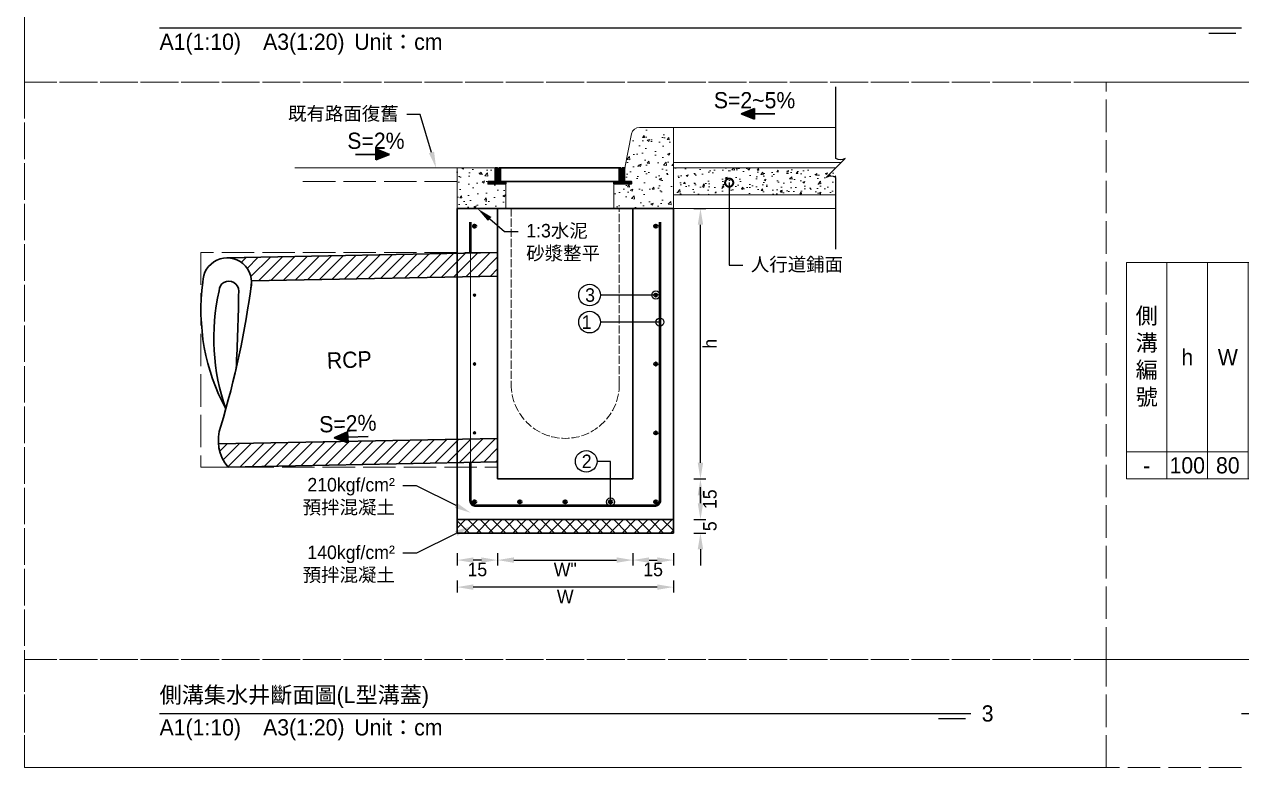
# Model space of a CAD drawing. Extents: x -6810 to 5075, y -2187 to 1200.
# Drawn here: x -780 to -329.9, y -507 to -232.2 of the extents above; entities that cross this region are included whole.
import ezdxf
from ezdxf import colors
from ezdxf.entities.mleader import LeaderData, LeaderLine
from ezdxf.math import Vec2, Vec3

# ---------------------------------------------------------------- set-up
doc = ezdxf.new("R2010")
doc.units = 0
doc.header["$MEASUREMENT"] = 0
doc.linetypes.add('ACAD_ISO02W100', pattern=[15, 12, -3])
doc.linetypes.add('HIDDEN', pattern=[0.375, 0.25, -0.125])
for name, color, linetype, lineweight in [('一、1.基本-圖框', 7, 'Continuous', 20), ('二、1.繪圖-既有設施', 8, 'Continuous', 20), ('二、2.繪圖-施作項目', 181, 'Continuous', 30), ('二、3.繪圖-排水流向', 170, 'Continuous', 30), ('二、4.繪圖-設計鋪面', 40, 'Continuous', 20), ('二、5.繪圖-鋼筋', 60, 'Continuous', 50), ('二、6.繪圖-其他施作項目', 35, 'Continuous', 30)]:
    doc.layers.add(name, color=color, linetype=linetype, lineweight=lineweight)
doc.layers.add('一、4.基本-隱藏', color=9, linetype='ACAD_ISO02W100', lineweight=20, plot=False)
doc.layers.add('三、1.文字-說明文字', color=2, linetype='Continuous')
doc.layers.add('三、3.文字-註解文字', color=2, linetype='Continuous')
doc.styles.add('次圖名(詳圖)', font='MS PGothic.ttf', dxfattribs={"height": 6})
doc.styles.add('註解文字(詳圖)', font='MS PGothic.ttf', dxfattribs={"height": 5})
doc.dimstyles.new('註解文字(詳圖)', dxfattribs={"dimtxt": 5, "dimasz": 6, "dimexe": 2, "dimexo": 5, "dimgap": 1, "dimtad": 2, "dimzin": 0, "dimdsep": 46, "dimtxsty": '註解文字(詳圖)', "dimcen": 0.1, "dimclrd": 144, "dimclre": 144, "dimclrt": 256, "dimadec": 0, "dimazin": 0, "dimtfac": 1, "dimtofl": 0, "dimtmove": 0, "dimatfit": 3, "dimfxlon": 1, "dimtolj": 1, "dimtzin": 0, "dimlwd": -1, "dimlwe": -1, "dimarcsym": 1})

# ---------------------------------------------------------------- blocks, each defined once
blk = doc.blocks.new('排水流向')
at = {"layer": '二、3.繪圖-排水流向'}
h = blk.add_hatch(color=256, dxfattribs=at)
h.dxf.hatch_style = 1
h.paths.add_polyline_path([(0, 1), (0, -1), (2.5, 0)])
for points in [[(-3.75, 0), (0, 0)], [(0, 1), (0, -1)], [(2.5, 0), (0, 1)], [(2.5, 0), (0, -1)]]:
    blk.add_lwpolyline(points, dxfattribs=at)
blk = doc.blocks.new('_DotSmall')
at = {"color": 0, "linetype": 'ByBlock', "const_width": 0.5}
blk.add_lwpolyline([(-0.0625, 0, 1), (0.0625, 0, 1)], format="xyb", close=True, dxfattribs=at)
blk = doc.blocks.new('*D91')
at = {"layer": 'Defpoints', "color": 0, "transparency": 16777216}
for p in [(-580, -300.25), (-530, -300.25), (-580, -400.25)]:
    blk.add_point(p, dxfattribs=at)
at = {"layer": '三、3.文字-註解文字', "color": 144, "transparency": 16777216}
for p, q in [((-532.5, -300.25), (-528, -300.25)), ((-530, -394.25), (-530, -306.25)), ((-532.5, -400.25), (-528, -400.25))]:
    blk.add_line(p, q, dxfattribs=at)
for points in [[(-531, -306.25), (-529, -306.25), (-530, -300.25)], [(-531, -394.25), (-529, -394.25), (-530, -400.25)]]:
    blk.add_solid(points, dxfattribs=at)
at = {"layer": '三、3.文字-註解文字', "transparency": 16777216, "insert": (-526.5, -350.25), "char_height": 5, "attachment_point": 5, "rotation": 90, "style": '註解文字(詳圖)'}
blk.add_mtext('\\A1;h', dxfattribs=at)
blk = doc.blocks.new('*D92')
at = {"layer": 'Defpoints', "color": 0, "transparency": 16777216}
for p in [(-580, -400.25), (-580, -415.25), (-530, -415.25)]:
    blk.add_point(p, dxfattribs=at)
at = {"layer": '三、3.文字-註解文字', "color": 144, "transparency": 16777216}
for p, q in [((-532.5, -400.25), (-528, -400.25)), ((-530, -406.25), (-530, -409.25)), ((-532.5, -415.25), (-528, -415.25))]:
    blk.add_line(p, q, dxfattribs=at)
for points in [[(-531, -406.25), (-529, -406.25), (-530, -400.25)], [(-531, -409.25), (-529, -409.25), (-530, -415.25)]]:
    blk.add_solid(points, dxfattribs=at)
at = {"layer": '三、3.文字-註解文字', "transparency": 16777216, "insert": (-526.5, -407.75), "char_height": 5, "attachment_point": 5, "rotation": 90, "style": '註解文字(詳圖)'}
blk.add_mtext('\\A1;15', dxfattribs=at)
blk = doc.blocks.new('*D93')
at = {"layer": 'Defpoints', "color": 0, "transparency": 16777216}
for p in [(-580, -415.25), (-580, -420.25), (-530, -420.25)]:
    blk.add_point(p, dxfattribs=at)
at = {"layer": '三、3.文字-註解文字', "color": 144, "transparency": 16777216}
for p, q in [((-530, -409.25), (-530, -403.25)), ((-532.5, -415.25), (-528, -415.25)), ((-532.5, -420.25), (-528, -420.25)), ((-530, -426.25), (-530, -432.25))]:
    blk.add_line(p, q, dxfattribs=at)
for points in [[(-531, -409.25), (-529, -409.25), (-530, -415.25)], [(-531, -426.25), (-529, -426.25), (-530, -420.25)]]:
    blk.add_solid(points, dxfattribs=at)
at = {"layer": '三、3.文字-註解文字', "transparency": 16777216, "insert": (-526.5, -417.75), "char_height": 5, "attachment_point": 5, "rotation": 90, "style": '註解文字(詳圖)'}
blk.add_mtext('\\A1;5', dxfattribs=at)
blk = doc.blocks.new('*D94')
at = {"layer": 'Defpoints', "color": 0, "linetype": 'ACAD_ISO02W100', "ltscale": 0.25, "transparency": 16777216}
for p in [(-555, -405.25), (-540, -420.25), (-540, -430.25)]:
    blk.add_point(p, dxfattribs=at)
at = {"layer": '三、1.文字-說明文字', "color": 144, "ltscale": 0.25, "transparency": 16777216}
for p, q in [((-555, -427.75), (-555, -432.25)), ((-549, -430.25), (-546, -430.25)), ((-540, -427.75), (-540, -432.25))]:
    blk.add_line(p, q, dxfattribs=at)
at = {"layer": '三、1.文字-說明文字', "color": 144, "linetype": 'ACAD_ISO02W100', "ltscale": 0.25, "transparency": 16777216}
for points in [[(-549, -429.25), (-549, -431.25), (-555, -430.25)], [(-546, -429.25), (-546, -431.25), (-540, -430.25)]]:
    blk.add_solid(points, dxfattribs=at)
at = {"layer": '三、1.文字-說明文字', "linetype": 'ACAD_ISO02W100', "ltscale": 0.25, "transparency": 16777216, "insert": (-547.5, -433.75), "char_height": 5, "attachment_point": 5, "style": '註解文字(詳圖)'}
blk.add_mtext('\\A1;15', dxfattribs=at)
blk = doc.blocks.new('*D95')
at = {"layer": 'Defpoints', "color": 0, "linetype": 'ACAD_ISO02W100', "ltscale": 0.25, "transparency": 16777216}
for p in [(-605, -405.25), (-620, -420.25), (-620, -430.25)]:
    blk.add_point(p, dxfattribs=at)
at = {"layer": '三、1.文字-說明文字', "color": 144, "ltscale": 0.25, "transparency": 16777216}
for p, q in [((-620, -427.75), (-620, -432.25)), ((-611, -430.25), (-614, -430.25)), ((-605, -427.75), (-605, -432.25))]:
    blk.add_line(p, q, dxfattribs=at)
at = {"layer": '三、1.文字-說明文字', "color": 144, "linetype": 'ACAD_ISO02W100', "ltscale": 0.25, "transparency": 16777216}
for points in [[(-614, -429.25), (-614, -431.25), (-620, -430.25)], [(-611, -429.25), (-611, -431.25), (-605, -430.25)]]:
    blk.add_solid(points, dxfattribs=at)
at = {"layer": '三、1.文字-說明文字', "linetype": 'ACAD_ISO02W100', "ltscale": 0.25, "transparency": 16777216, "insert": (-612.5, -433.75), "char_height": 5, "attachment_point": 5, "style": '註解文字(詳圖)'}
blk.add_mtext('\\A1;15', dxfattribs=at)
blk = doc.blocks.new('*D96')
at = {"layer": 'Defpoints', "color": 0, "linetype": 'ACAD_ISO02W100', "ltscale": 0.25, "transparency": 16777216}
for p in [(-605, -405.25), (-555, -405.25), (-555, -430.25)]:
    blk.add_point(p, dxfattribs=at)
at = {"layer": '三、1.文字-說明文字', "color": 144, "ltscale": 0.25, "transparency": 16777216}
for p, q in [((-605, -427.75), (-605, -432.25)), ((-599, -430.25), (-561, -430.25)), ((-555, -427.75), (-555, -432.25))]:
    blk.add_line(p, q, dxfattribs=at)
at = {"layer": '三、1.文字-說明文字', "color": 144, "linetype": 'ACAD_ISO02W100', "ltscale": 0.25, "transparency": 16777216}
for points in [[(-599, -429.25), (-599, -431.25), (-605, -430.25)], [(-561, -429.25), (-561, -431.25), (-555, -430.25)]]:
    blk.add_solid(points, dxfattribs=at)
at = {"layer": '三、1.文字-說明文字', "linetype": 'ACAD_ISO02W100', "ltscale": 0.25, "transparency": 16777216, "insert": (-580, -433.75), "char_height": 5, "attachment_point": 5, "style": '註解文字(詳圖)'}
blk.add_mtext('\\A1;W{\\fMS PGothic|b0|i0|c128|p34;"}', dxfattribs=at)
blk = doc.blocks.new('*D97')
at = {"layer": 'Defpoints', "color": 0, "ltscale": 0.25, "transparency": 16777216}
for p in [(-620, -420.25), (-540, -420.25), (-620, -440.25)]:
    blk.add_point(p, dxfattribs=at)
at = {"layer": '三、1.文字-說明文字', "color": 144, "ltscale": 0.25, "transparency": 16777216}
for p, q in [((-620, -437.75), (-620, -442.25)), ((-546, -440.25), (-614, -440.25)), ((-540, -437.75), (-540, -442.25))]:
    blk.add_line(p, q, dxfattribs=at)
for points in [[(-614, -439.25), (-614, -441.25), (-620, -440.25)], [(-546, -439.25), (-546, -441.25), (-540, -440.25)]]:
    blk.add_solid(points, dxfattribs=at)
at = {"layer": '三、1.文字-說明文字', "ltscale": 0.25, "transparency": 16777216, "insert": (-580, -443.75), "char_height": 5, "attachment_point": 5, "style": '註解文字(詳圖)'}
blk.add_mtext('\\A1;{\\fMS PGothic|b0|i0|c128|p34;W}', dxfattribs=at)
blk = doc.blocks.new('_Small')
at = {"color": 0, "linetype": 'ByBlock', "lineweight": -2}
blk.add_circle((0, 0), 0.25, dxfattribs=at)

msp = doc.modelspace()

# ---------------------------------------------------------------- hatches: boundary and pattern name
at = {"layer": '二、1.繪圖-既有設施'}
h = msp.add_hatch(dxfattribs=at)
h.set_pattern_fill('AR-CONC', color=256, scale=0.05)
h.set_pattern_definition([(50, (1098.999, -1593.212), (9.109233, -0.796954), [0.9525, -10.4775]), (355, (1098.999, -1593.212), (-1.76217, 9.552842), [0.762, -8.38203]), (100.45144, (1099.7585, -1593.278), (7.347062, 8.755888), [0.8095, -8.904512]), (46.1842, (1098.999, -1590.672), (13.55395, -2.102116), [1.42875, -15.71625]), (96.63556, (1100.129, -1590.847), (11.87021, 12.37131), [1.21425, -13.35678]), (351.18415, (1099, -1590.672), (11.87021, 12.37131), [1.143, -12.57299]), (21, (1100.269, -1591.307), (7.58072, -5.11326), [0.9525, -10.4775]), (326, (1100.269, -1591.307), (3.0901, 9.2094), [0.762, -8.382]), (71.45144, (1100.901, -1591.733), (10.67082, 4.09614), [0.8095, -8.904497]), (37.5, (1098.9994, -1593.212), (0.15443, 4.227752), [0, -8.2804, 0, -8.509, 0, -8.41375]), (7.5, (1098.9994, -1593.212), (3.340983, 5.009029), [0, -4.8514, 0, -8.0899, 0, -3.20675]), (327.5, (1096.1673, -1593.212), (6.77953, -0.286437), [0, -3.175, 0, -9.906, 0, -13.1445]), (317.5, (1094.897, -1593.212), (7.406459, 1.271325), [0, -4.1275, 0, -6.5786, 0, -9.3345])])
h.paths.add_polyline_path([(-620, -300.25), (-602, -300.25), (-602, -291.15), (-608.5, -291.15), (-608.5, -290.25), (-605.9, -290.25), (-605.9, -285.25), (-620, -285.25)])
h.paths.add_polyline_path([(-540, -285.25), (-540, -270.25), (-552.541, -270.25, 0.3575108), (-555.482, -272.662), (-558, -285.25), (-558.1, -285.25), (-558.1, -290.25), (-555.5, -290.25), (-555.5, -291.15), (-562, -291.15), (-562, -300.25), (-540, -300.25)])
h = msp.add_hatch(color=256, dxfattribs=at)
h.dxf.hatch_style = 1
h.paths.add_polyline_path([(-613, -332.25, 1), (-614, -332.25, 1)])
h = msp.add_hatch(color=256, dxfattribs=at)
h.dxf.hatch_style = 1
h.paths.add_polyline_path([(-613, -357.75, 1), (-614, -357.75, 1)])
h = msp.add_hatch(color=256, dxfattribs=at)
h.dxf.hatch_style = 1
h.paths.add_polyline_path([(-613, -383.25, 1), (-614, -383.25, 1)])
at = {"layer": '二、2.繪圖-施作項目'}
h = msp.add_hatch(dxfattribs=at)
h.set_pattern_fill('ANSI37', color=256)
h.set_pattern_definition([(45, (396.118, -901.9858), (-2.245064, 2.245064), []), (135, (396.118, -901.9858), (-2.245064, -2.245064), [])])
h.paths.add_polyline_path([(-620, -415.25), (-620, -420.25), (-540, -420.25), (-540, -415.25)])
at = {"layer": '二、4.繪圖-設計鋪面'}
h = msp.add_hatch(dxfattribs=at)
h.set_pattern_fill('AR-CONC', color=256)
h.set_pattern_definition([(50, (-674.145, 150.2144), (7.1726, -0.62752), [0.75, -8.25]), (355, (-674.145, 150.2144), (-1.38751, 7.52192), [0.6, -6.6]), (100.4514, (-673.547, 150.162), (5.78509, 6.8944), [0.6374, -7.01142]), (46.1842, (-674.145, 152.214), (10.67241, -1.6552), [1.125, -12.375]), (96.6356, (-673.256, 152.076), (9.34662, 9.74119), [0.9561, -10.51714]), (351.1842, (-674.145, 152.214), (9.34662, 9.74119), [0.9, -9.9]), (21, (-673.145, 151.7144), (5.96907, -4.02619), [0.75, -8.25]), (326, (-673.145, 151.7144), (2.43315, 7.2515), [0.6, -6.6]), (71.4514, (-672.6476, 151.379), (8.40222, 3.22531), [0.6374, -7.01142]), (37.5, (-674.145, 150.2144), (0.121599, 3.328939), [0, -6.52, 0, -6.7, 0, -6.625]), (7.5, (-674.145, 150.2144), (2.630695, 3.944117), [0, -3.82, 0, -6.37, 0, -2.525]), (327.5, (-676.375, 150.2144), (5.338224, -0.225549), [0, -2.5, 0, -7.8, 0, -10.35]), (317.5, (-677.375, 150.2144), (5.83186, 1.00105), [0, -3.25, 0, -5.18, 0, -7.35])])
h.paths.add_polyline_path([(-480, -285.25), (-540, -285.25), (-540, -292.75), (-530, -292.75), (-530, -295.25), (-480, -295.25)])
h.paths.add_polyline_path([(-530, -292.75), (-540, -292.75), (-540, -295.25), (-530, -295.25)], flags=17)
at = {"layer": '二、5.繪圖-鋼筋'}
h = msp.add_hatch(color=256, dxfattribs=at)
h.dxf.hatch_style = 1
h.paths.add_polyline_path([(-613, -306.75, 1), (-614, -306.75, 1)])
h = msp.add_hatch(color=256, dxfattribs=at)
h.dxf.hatch_style = 1
h.paths.add_polyline_path([(-546, -306.75, 1), (-547, -306.75, 1)])
h = msp.add_hatch(color=256, dxfattribs=at)
h.dxf.hatch_style = 1
h.paths.add_polyline_path([(-546, -332.25, 1), (-547, -332.25, 1)])
h = msp.add_hatch(color=256, dxfattribs=at)
h.dxf.hatch_style = 1
h.paths.add_polyline_path([(-546, -357.75, 1), (-547, -357.75, 1)])
h = msp.add_hatch(color=256, dxfattribs=at)
h.dxf.hatch_style = 1
h.paths.add_polyline_path([(-546, -383.25, 1), (-547, -383.25, 1)])
h = msp.add_hatch(color=256, dxfattribs=at)
h.dxf.hatch_style = 1
h.paths.add_polyline_path([(-613, -408.75, 1), (-614, -408.75, 1)])
h = msp.add_hatch(color=256, dxfattribs=at)
h.dxf.hatch_style = 1
h.paths.add_polyline_path([(-596.25, -408.75, 1), (-597.25, -408.75, 1)])
h = msp.add_hatch(color=256, dxfattribs=at)
h.dxf.hatch_style = 1
h.paths.add_polyline_path([(-579.5, -408.75, 1), (-580.5, -408.75, 1)])
h = msp.add_hatch(color=256, dxfattribs=at)
h.dxf.hatch_style = 1
h.paths.add_polyline_path([(-562.75, -408.75, 1), (-563.75, -408.75, 1)])
h = msp.add_hatch(color=256, dxfattribs=at)
h.dxf.hatch_style = 1
h.paths.add_polyline_path([(-546, -408.75, 1), (-547, -408.75, 1)])
at = {"layer": '二、6.繪圖-其他施作項目'}
h = msp.add_hatch(dxfattribs=at)
h.set_pattern_fill('ANSI31', color=256, scale=0.1)
h.set_pattern_definition([(45, (1109.50886, -1589.53593), (-0.224506403, 0.224506403), [])])
h.paths.add_polyline_path([(-605.9, -290.25), (-608.5, -290.25), (-608.5, -291.15), (-602, -291.15), (-602, -290.25), (-605, -290.25), (-605, -285.25), (-605.9, -285.25)])
h.paths.add_polyline_path([(-558.1, -285.25), (-559, -285.25), (-559, -290.25), (-562, -290.25), (-562, -291.15), (-555.5, -291.15), (-555.5, -290.25), (-558.1, -290.25)])
h = msp.add_hatch(dxfattribs=at)
h.set_pattern_fill('ANSI31', color=256, scale=25)
h.set_pattern_definition([(45, (-4123.3087, -1790.3046), (-2.2097087, 2.2097087), [])])
h.paths.add_polyline_path([(-605, -316.536), (-705, -318.536, -0.3982556), (-695.998, -327.058), (-605, -325.238)])
h.paths.add_polyline_path([(-605, -385.25), (-708.228, -387.315, 0.1552766), (-704.618, -395.932), (-605, -393.952)])

# ---------------------------------------------------------------- linework, layer by layer
at = {"layer": '一、1.基本-圖框'}
for points in [[(-372.5, -390.25), (-357.5, -390.25), (-357.5, -320.25), (-372.5, -320.25)], [(-357.5, -390.25), (-342.5, -390.25), (-342.5, -320.25), (-357.5, -320.25)], [(-342.5, -390.25), (-327.5, -390.25), (-327.5, -320.25), (-342.5, -320.25)], [(-372.5, -390.25), (-357.5, -390.25), (-357.5, -400.25), (-372.5, -400.25)], [(-357.5, -390.25), (-342.5, -390.25), (-342.5, -400.25), (-357.5, -400.25)], [(-342.5, -390.25), (-327.5, -390.25), (-327.5, -400.25), (-342.5, -400.25)]]:
    msp.add_lwpolyline(points, close=True, dxfattribs=at)
at = {"layer": '一、4.基本-隱藏'}
for points in [[(-780, 0), (0, 0), (0, -507), (-780, -507)], [(-280, -213.5), (-780, -213.5), (-780, -253.5), (-280, -253.5)], [(-380, -253.5), (-780, -253.5), (-780, -467), (-380, -467)], [(-380, -253.5), (0, -253.5), (0, -467), (-380, -467)], [(-605, -316.536), (-714.704, -316.536), (-714.704, -395.932), (-605, -395.932)], [(-372.5, -320.25), (-7.5, -320.25), (-7.5, -400.25), (-372.5, -400.25)], [(-380, -467), (-780, -467), (-780, -507), (-380, -507)], [(-380, -467), (0, -467), (0, -507), (-380, -507)]]:
    msp.add_lwpolyline(points, close=True, dxfattribs=at)
at = {"layer": '三、3.文字-註解文字'}
for points in [[(-730, -233.5), (-330, -233.5)], [(-332, -235.5), (-342, -235.5)], [(-730, -487), (-430, -487)], [(-432, -489), (-442, -489)], [(-330, -487), (-50, -487)]]:
    msp.add_lwpolyline(points, dxfattribs=at)
msp.add_lwpolyline([(-480, -315.25), (-480, -288.786, 0.2828427), (-483.536, -288.786), (-476.464, -281.714, -0.2828427), (-480, -281.714), (-480, -255.25)], format="xyb", dxfattribs=at)
for centre in [(-571, -332.25), (-571, -342.25), (-572.25, -393.75)]:
    msp.add_circle(centre, 4, dxfattribs=at)
at = {"layer": '二、1.繪圖-既有設施'}
msp.add_lwpolyline([(-562, -290.25), (-562, -300.25), (-540, -300.25), (-540, -285.25), (-540, -270.25), (-552.541, -270.25, 0.3575108), (-555.482, -272.662), (-558, -285.25)], format="xyb", dxfattribs=at)
for points in [[(-602, -290.25), (-602, -300.25), (-620, -300.25), (-620, -285.25), (-605.9, -285.25)], [(-615, -394.15), (-615, -316.736)]]:
    msp.add_lwpolyline(points, dxfattribs=at)
at = {"layer": '二、1.繪圖-既有設施', "linetype": 'HIDDEN'}
msp.add_lwpolyline([(-602, -300.25), (-562, -300.25)], dxfattribs=at)
at = {"layer": '二、1.繪圖-既有設施', "linetype": 'ACAD_ISO02W100', "ltscale": 0.25}
msp.add_lwpolyline([(-600, -300.25), (-600, -365.25, 1), (-560, -365.25), (-560, -300.25)], format="xyb", dxfattribs=at)
at = {"layer": '二、1.繪圖-既有設施'}
for centre in [(-613.5, -332.25), (-613.5, -357.75), (-613.5, -383.25)]:
    msp.add_circle(centre, 0.5, dxfattribs=at)
at = {"layer": '二、2.繪圖-施作項目'}
for points in [[(-620, -300.25), (-540, -300.25)], [(-620, -300.25), (-620, -420.25)], [(-605, -300.25), (-605, -400.25)], [(-555, -300.25), (-555, -400.25)], [(-540, -300.25), (-540, -420.25)], [(-605, -400.25), (-555, -400.25)], [(-620, -415.25), (-540, -415.25)], [(-620, -420.25), (-540, -420.25)]]:
    msp.add_lwpolyline(points, dxfattribs=at)
at = {"layer": '二、4.繪圖-設計鋪面'}
for points in [[(-540, -270.25), (-480, -270.25)], [(-540, -283.25), (-478, -283.25)], [(-620, -285.25), (-680, -285.25)], [(-540, -285.25), (-480, -285.25)], [(-540, -295.25), (-480, -295.25)], [(-540, -300.25), (-480, -300.25)]]:
    msp.add_lwpolyline(points, dxfattribs=at)
at = {"layer": '二、4.繪圖-設計鋪面', "linetype": 'ACAD_ISO02W100'}
msp.add_lwpolyline([(-620, -290.25), (-680, -290.25)], dxfattribs=at)
at = {"layer": '二、5.繪圖-鋼筋'}
msp.add_lwpolyline([(-545, -305.25), (-545, -408.25, -0.4142136), (-547, -410.25), (-613, -410.25, -0.4142136), (-615, -408.25), (-615, -394.15)], format="xyb", dxfattribs=at)
msp.add_lwpolyline([(-615, -316.736), (-615, -305.25)], dxfattribs=at)
for centre in [(-613.5, -306.75), (-546.5, -306.75), (-546.5, -332.25), (-546.5, -357.75), (-546.5, -383.25), (-613.5, -408.75), (-596.75, -408.75), (-580, -408.75), (-563.25, -408.75), (-546.5, -408.75)]:
    msp.add_circle(centre, 0.5, dxfattribs=at)
at = {"layer": '二、6.繪圖-其他施作項目'}
for points in [[(-608.5, -290.25), (-605.9, -290.25), (-605.9, -285.25), (-605, -285.25), (-605, -290.25), (-602, -290.25), (-602, -291.15), (-608.5, -291.15)], [(-558.1, -285.25), (-559, -285.25), (-559, -290.25), (-562, -290.25), (-562, -291.15), (-555.5, -291.15), (-555.5, -290.25), (-558.1, -290.25)]]:
    msp.add_lwpolyline(points, close=True, dxfattribs=at)
for points in [[(-604.5, -285.25), (-604.5, -290.25)], [(-604.5, -285.25), (-559.5, -285.25)], [(-603.9, -285.25), (-603.9, -290.25)], [(-560.1, -285.25), (-560.1, -290.25)], [(-559.5, -285.25), (-559.5, -290.25)], [(-558, -285.25), (-558.1, -285.25)], [(-604.5, -290.25), (-559.5, -290.25)], [(-705, -318.536), (-605, -316.536)], [(-695.998, -327.058), (-605, -325.238)], [(-708.228, -387.315), (-605, -385.25)], [(-704.618, -395.932), (-605, -393.952)]]:
    msp.add_lwpolyline(points, dxfattribs=at)
for points in [[(-705.522, -374.371, -0.1578495), (-714.015, -327.552, -1.1409026), (-696.294, -329.894)], [(-705.489, -374.432, -0.1399452), (-708.02, -330.72, -1.0112817), (-700.748, -330.801, -0.0106152), (-701.686, -359.65)], [(-695.985, -327.552, -0.0416835), (-707.391, -380.767, 0.2681724), (-704.618, -395.932, 0.2681724)]]:
    msp.add_lwpolyline(points, format="xyb", dxfattribs=at)

# ---------------------------------------------------------------- block references
at = {"xscale": 2, "yscale": 2, "zscale": 2}
for p, rotation in [((-510, -265.25), 180), ((-660.393, -384.854), 182)]:
    msp.add_blockref('排水流向', p, dxfattribs=dict(at, rotation=rotation))
msp.add_blockref('排水流向', (-650, -280.25), dxfattribs=at)

# ---------------------------------------------------------------- texts
at = {"layer": '一、1.基本-圖框', "char_height": 6, "attachment_point": 5, "style": '註解文字(詳圖)'}
for s, width, insert in [('側溝編號', 12.98354, (-365, -355.25)), ('{\\fMS PGothic|b0|i0|c128|p34;h}', 12.98354, (-350, -355.25)), ('{\\fMS PGothic|b0|i0|c128|p34;W}', 22.32258, (-335, -355.25))]:
    msp.add_mtext_dynamic_manual_height_columns(s, width=width, gutter_width=30, heights=[0], dxfattribs=dict(at, insert=insert))
at = {"layer": '三、1.文字-說明文字', "linetype": 'ACAD_ISO02W100', "ltscale": 0.25, "insert": (-659.852, -356.234), "char_height": 6, "attachment_point": 5, "rotation": 2, "style": '次圖名(詳圖)'}
msp.add_mtext_dynamic_manual_height_columns('{\\fMS PGothic|b0|i0|c128|p34;RCP}', width=11.08004, gutter_width=30, heights=[0], dxfattribs=at)
at = {"layer": '三、3.文字-註解文字', "char_height": 6}
for s, width, gutter_width, insert, attachment_point, style in [('A1(1:10)\u3000A3(1:20){\\fMS PGothic|b0|i0|c128|p34;^IUnit：cm}', 136.03259, 15, (-730, -239.5), 4, '次圖名(詳圖)'), ('-', 9.06048, 30, (-365, -395.25), 5, '註解文字(詳圖)'), ('100', 9.06048, 30, (-350, -395.25), 5, '註解文字(詳圖)'), ('80', 9.06048, 30, (-335, -395.25), 5, '註解文字(詳圖)'), ('{\\fMS PGothic|b0|i0|c128|p34;側溝}集水井{\\fMS PGothic|b0|i0|c128|p34;斷面圖(L型溝蓋)}', 131.94411, 15, (-730, -481), 4, '次圖名(詳圖)'), ('3', 3, 15, (-426, -487), 4, '次圖名(詳圖)'), ('A1(1:10)\u3000A3(1:20){\\fMS PGothic|b0|i0|c128|p34;^IUnit：cm}', 136.03259, 15, (-730, -493), 4, '次圖名(詳圖)')]:
    msp.add_mtext_dynamic_manual_height_columns(s, width=width, gutter_width=gutter_width, heights=[0], dxfattribs=dict(at, insert=insert, attachment_point=attachment_point, style=style))
at = {"layer": '二、3.繪圖-排水流向', "char_height": 6, "attachment_point": 5, "style": '註解文字(詳圖)'}
for s, insert in [('{\\fMS PGothic|b0|i0|c128|p34;S=2~5%}', (-510, -260.25)), ('{\\fMS PGothic|b0|i0|c128|p34;S=2%}', (-650, -275.25))]:
    msp.add_mtext_dynamic_manual_height_columns(s, width=10.17412, gutter_width=30, heights=[0], dxfattribs=dict(at, insert=insert))
at = {"layer": '二、3.繪圖-排水流向', "insert": (-660.396, -379.784), "char_height": 6, "attachment_point": 5, "rotation": 2, "style": '註解文字(詳圖)'}
msp.add_mtext_dynamic_manual_height_columns('{\\fMS PGothic|b0|i0|c128|p34;S=2%}', width=10.17412, gutter_width=30, heights=[0], dxfattribs=at)

# ---------------------------------------------------------------- dimensions: what is measured, and where the dimension line sits
at = {"layer": '三、1.文字-說明文字', "linetype": 'ACAD_ISO02W100', "ltscale": 0.25}
for base, p1, p2, text, picture, middle in [((-620, -430.25), (-605, -405.25), (-620, -420.25), '15', '*D95', (-612.5, -433.75)), ((-555, -430.25), (-605, -405.25), (-555, -405.25), 'W{\\fMS PGothic|b0|i0|c128|p34;"}', '*D96', (-580, -433.75)), ((-540, -430.25), (-555, -405.25), (-540, -420.25), '15', '*D94', (-547.5, -433.75))]:
    dim = msp.add_linear_dim(base=base, p1=p1, p2=p2, text=text, dimstyle='註解文字(詳圖)', dxfattribs=at)
    dim.commit()
    dim.dimension.update_dxf_attribs({"geometry": picture, "text_midpoint": middle})
at = {"layer": '三、1.文字-說明文字', "ltscale": 0.25}
dim = msp.add_linear_dim(base=(-620, -440.25), p1=(-540, -420.25), p2=(-620, -420.25), text='{\\fMS PGothic|b0|i0|c128|p34;W}', dimstyle='註解文字(詳圖)', dxfattribs=at)
dim.commit()
dim.dimension.update_dxf_attribs({"geometry": '*D97', "text_midpoint": (-580, -443.75)})
at = {"layer": '三、3.文字-註解文字'}
for base, p1, p2, text, picture, middle in [((-530, -300.25), (-580, -400.25), (-580, -300.25), 'h', '*D91', (-526.5, -350.25)), ((-530, -415.25), (-580, -400.25), (-580, -415.25), '15', '*D92', (-526.5, -407.75)), ((-530, -420.25), (-580, -415.25), (-580, -420.25), '5', '*D93', (-526.5, -417.75))]:
    dim = msp.add_linear_dim(base=base, p1=p1, p2=p2, angle=90, text=text, dimstyle='註解文字(詳圖)', dxfattribs=at)
    dim.commit()
    dim.dimension.update_dxf_attribs({"geometry": picture, "text_midpoint": middle})

# ---------------------------------------------------------------- leaders
ml = msp.add_multileader_mtext('Standard', dxfattribs=at)
ml.set_content('既有路面復舊', color=256, style='註解文字(詳圖)')
ml.set_leader_properties(color=144, linetype='ByLayer', lineweight=-1)
ml.build(insert=Vec2(0, 0))
ml.multileader.update_dxf_attribs({"dogleg_length": 5, "arrow_head_size": 6})
ctx = ml.context
ctx.base_point, ctx.char_height, ctx.arrow_head_size, ctx.landing_gap_size, ctx.plane_origin = Vec3(-687.383, -265.5), 5, 6, 3, Vec3(-712.575, -243.587)
ctx.text_align_type = 2
notes = []
notes.append((ctx, [(1, (1, 1, 0), (-633.599, -265.5), (-1, 0), 5, [(0, [(-627.744, -285.25)], 0, [])])]))
ctx.mtext.insert, ctx.mtext.alignment, ctx.mtext.flow_direction = Vec3(-641.599, -262.659), 3, 5
ml = msp.add_multileader_mtext('Standard', dxfattribs=at)
ml.set_content('人行道鋪面', color=256, style='註解文字(詳圖)')
ml.set_leader_properties(color=144, linetype='ByLayer', lineweight=-1)
ml.set_arrow_properties(name='DOTSMALL')
ml.build(insert=Vec2(0, 0))
ml.multileader.update_dxf_attribs({"dogleg_length": 5, "arrow_head_size": 6})
ctx = ml.context
ctx.base_point, ctx.char_height, ctx.arrow_head_size, ctx.landing_gap_size, ctx.plane_origin = Vec3(-514.376, -321.229), 5, 6, 3, Vec3(-519.376, -290.697)
notes.append((ctx, [(0, (1, 1, 0), (-519.376, -321.229), (1, 0), 5, [(0, [(-519.376, -290.697)], 0, [])])]))
ctx.mtext.insert, ctx.mtext.flow_direction = Vec3(-511.376, -318.417), 5
ml = msp.add_multileader_mtext('Standard', dxfattribs=at)
ml.set_content('\\pxqd;{\\fMS PGothic|b0|i0|c128|p34;1:3水泥\\P砂漿整平}', color=256, style='註解文字(詳圖)')
ml.set_leader_properties(color=144, linetype='ByLayer', lineweight=-1)
ml.build(insert=Vec2(0, 0))
ml.multileader.update_dxf_attribs({"dogleg_length": 5, "arrow_head_size": 6})
ctx = ml.context
ctx.base_point, ctx.char_height, ctx.arrow_head_size, ctx.landing_gap_size, ctx.plane_origin = Vec3(-597.418, -308.79), 5, 6, 3, Vec3(-612.5, -300.25)
notes.append((ctx, [(0, (1, 1, 0), (-602.418, -308.79), (1, 0), 5, [(0, [(-612.5, -300.25)], 0, [])])]))
ctx.mtext.insert, ctx.mtext.width, ctx.mtext.flow_direction = Vec3(-594.418, -305.949), 33.84047, 5
ml = msp.add_multileader_mtext('Standard', dxfattribs=at)
ml.set_content('3', color=256, style='註解文字(詳圖)')
ml.set_leader_properties(color=144, linetype='ByLayer', lineweight=-1)
ml.set_arrow_properties(name='SMALL')
ml.build(insert=Vec2(0, 0))
ml.multileader.update_dxf_attribs({"dogleg_length": 5, "arrow_head_size": 6})
ctx = ml.context
ctx.base_point, ctx.char_height, ctx.arrow_head_size, ctx.plane_origin = Vec3(-573.898, -332.25), 5, 6, Vec3(-545, -332.25)
ctx.text_align_type = 2
notes.append((ctx, [(0, (1, 1, 0), (-562, -332.25), (-1, 0), 5, [(0, [(-546.5, -332.25)], 0, [])])]))
ctx.mtext.insert, ctx.mtext.alignment, ctx.mtext.flow_direction = Vec3(-569, -329.75), 3, 5
ml = msp.add_multileader_mtext('Standard', dxfattribs=at)
ml.set_content('1', color=256, style='註解文字(詳圖)')
ml.set_leader_properties(color=144, linetype='ByLayer', lineweight=-1)
ml.set_arrow_properties(name='SMALL')
ml.build(insert=Vec2(0, 0))
ml.multileader.update_dxf_attribs({"dogleg_length": 5, "arrow_head_size": 6})
ctx = ml.context
ctx.base_point, ctx.char_height, ctx.arrow_head_size, ctx.landing_gap_size, ctx.plane_origin = Vec3(-575.006, -342.25), 5, 6, 3.25, Vec3(-545, -342.25)
ctx.text_align_type = 2
notes.append((ctx, [(0, (1, 1, 0), (-559.5, -342.25), (-1, 0), 7.5, [(0, [(-545, -342.25)], 0, [])])]))
ctx.mtext.insert, ctx.mtext.alignment, ctx.mtext.flow_direction = Vec3(-570.25, -339.75), 3, 5
ml = msp.add_multileader_mtext('Standard', dxfattribs=at)
ml.set_content('2', color=256, style='註解文字(詳圖)')
ml.set_leader_properties(color=144, linetype='ByLayer', lineweight=-1)
ml.set_arrow_properties(name='SMALL')
ml.build(insert=Vec2(0, 0))
ml.multileader.update_dxf_attribs({"dogleg_length": 5, "arrow_head_size": 6})
ctx = ml.context
ctx.base_point, ctx.char_height, ctx.arrow_head_size, ctx.plane_origin = Vec3(-575.148, -393.75), 5, 6, Vec3(-541.25, -369.712)
ctx.text_align_type = 2
notes.append((ctx, [(0, (1, 1, 0), (-563.25, -393.75), (-1, 0), 5, [(0, [(-563.25, -408.75)], 0, [])])]))
ctx.mtext.insert, ctx.mtext.alignment, ctx.mtext.flow_direction = Vec3(-570.25, -391.25), 3, 5
ml = msp.add_multileader_mtext('Standard', dxfattribs=at)
ml.set_content('{\\fMS PGothic|b0|i0|c128|p34;210kgf/cm²}\\P預拌{\\fMS PGothic|b0|i0|c128|p34;混凝土}', color=256, style='註解文字(詳圖)')
ml.set_leader_properties(color=144, linetype='ByLayer', lineweight=-1)
ml.build(insert=Vec2(0, 0))
ml.multileader.update_dxf_attribs({"dogleg_length": 5, "arrow_head_size": 6})
ctx = ml.context
ctx.base_point, ctx.char_height, ctx.arrow_head_size, ctx.landing_gap_size, ctx.plane_origin = Vec3(-681.398, -402.75), 5, 6, 3, Vec3(-615, -412.75)
ctx.text_align_type = 2
notes.append((ctx, [(0, (1, 1, 0), (-635, -402.75), (-1, 0), 5, [(0, [(-615, -412.75)], 0, [])])]))
ctx.mtext.insert, ctx.mtext.alignment, ctx.mtext.flow_direction = Vec3(-643, -399.881), 3, 5
ml = msp.add_multileader_mtext('Standard', dxfattribs=at)
ml.set_content('{\\fMS PGothic|b0|i0|c128|p34;140kgf/cm²}\\P預拌{\\fMS PGothic|b0|i0|c128|p34;混凝土}', color=256, style='註解文字(詳圖)')
ml.set_leader_properties(color=144, linetype='ByLayer', lineweight=-1)
ml.build(insert=Vec2(0, 0))
ml.multileader.update_dxf_attribs({"dogleg_length": 5, "arrow_head_size": 6})
ctx = ml.context
ctx.base_point, ctx.char_height, ctx.arrow_head_size, ctx.landing_gap_size, ctx.plane_origin = Vec3(-681.398, -427.75), 5, 6, 3, Vec3(-615, -417.75)
ctx.text_align_type = 2
notes.append((ctx, [(0, (1, 1, 0), (-635, -427.75), (-1, 0), 5, [(0, [(-615, -417.75)], 0, [])])]))
ctx.mtext.insert, ctx.mtext.alignment, ctx.mtext.flow_direction = Vec3(-643, -424.881), 3, 5
for ctx, leaders in notes:
    for number, flags, end, landing, length, lines in leaders:
        leader = LeaderData()
        leader.index, (leader.has_last_leader_line, leader.has_dogleg_vector, leader.attachment_direction) = number, flags
        leader.last_leader_point, leader.dogleg_vector, leader.dogleg_length = Vec3(end), Vec3(landing), length
        for number, points, colour, breaks in lines:
            line = LeaderLine()
            line.index, line.vertices, line.color, line.breaks = number, Vec3.list(points), colors.encode_raw_color(colour), breaks
            leader.lines.append(line)
        ctx.leaders.append(leader)

doc.saveas('drawing.dxf')
